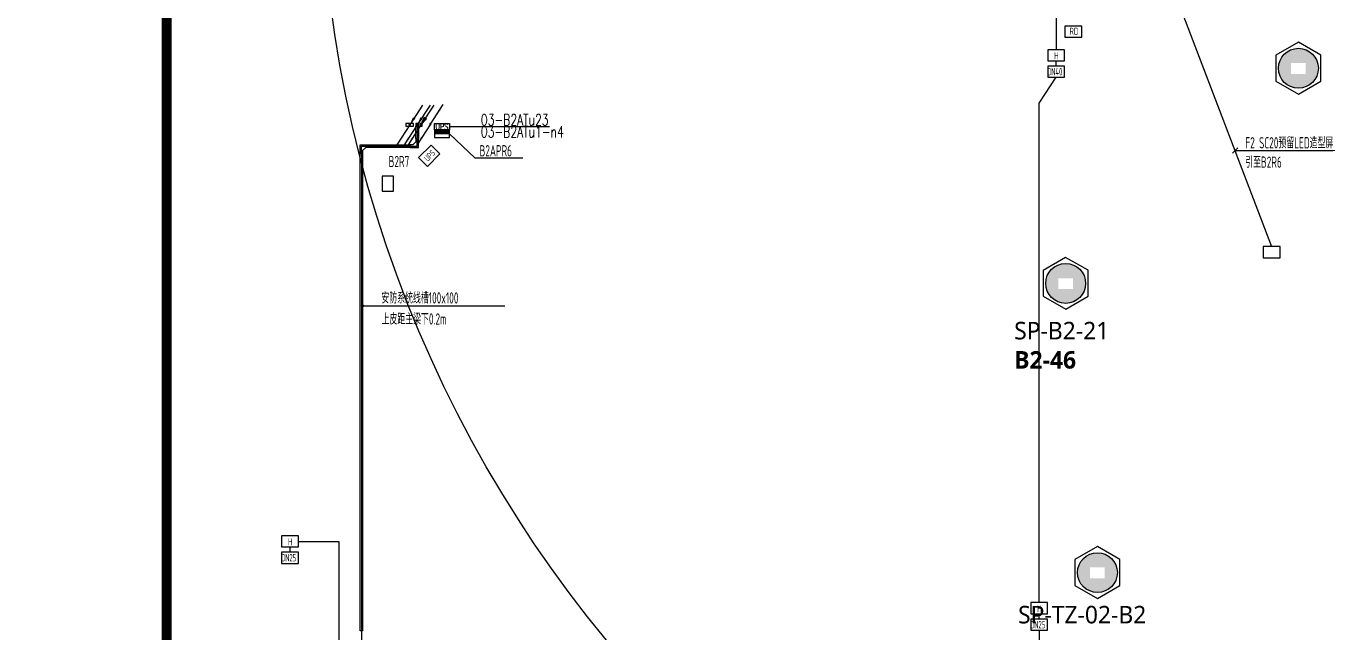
# Model space of a CAD drawing. Extents: x 444086 to 1693832, y -6784 to 371769.
# Drawn here: x 1360308 to 1412206, y 178200 to 202400 of the extents above; entities that cross this region are included whole.
import ezdxf
from ezdxf.enums import TextEntityAlignment as Align

# ---------------------------------------------------------------- set-up
doc = ezdxf.new("R2010")
doc.units = 0
doc.header["$LTSCALE"] = 1000
doc.header["$MEASUREMENT"] = 0
doc.linetypes.add('SZGX_a-zzgr$0$DASHDOT2', pattern=[6, 3, -1.5, 0, -1.5])
doc.layers.get('0').update_dxf_attribs({"color": 1, "linetype": 'CONTINUOUS'})
for name, color, linetype in [('AE-EL-TXT', 3, 'CONTINUOUS'), ('AP', 7, 'CONTINUOUS'), ('CABLETRAY_DOTE', 5, 'CONTINUOUS'), ('CABLETRAY_WEAK', 6, 'CONTINUOUS'), ('e-LDZ2', 4, 'CONTINUOUS'), ('E-P-NL', 6, 'CONTINUOUS'), ('e-XDD', 7, 'CONTINUOUS'), ('T-BSA TEXT', 7, '485_LINE'), ('T-I-CHANNELS', 2, 'CONTINUOUS'), ('T-METER DATA', 150, 'C_LINE'), ('T-R-INTEGRATE', 1, 'CONTINUOUS'), ('T-SYSTEM BLOCK', 4, 'CONTINUOUS'), ('T-TEXT', 7, 'CONTINUOUS'), ('T-TEXT-RD', 3, 'CONTINUOUS'), ('T-电源线槽', 1, 'CONTINUOUS'), ('T-铁塔', 3, 'CONTINUOUS'), ('WALL', 9, 'CONTINUOUS'), ('WIRE-通讯', 4, 'CONTINUOUS')]:
    doc.layers.add(name, color=color, linetype=linetype)
doc.layers.add('Arc_建筑红线', color=8, linetype='CONTINUOUS', lineweight=40)
doc.styles.add('_TEL_DIM', font='SIMPLEX', dxfattribs={"width": 0.8, "height": 3.5, "bigfont": 'HZTXT'})
doc.styles.add('GBSTYLE', font='gbxwxt.shx', dxfattribs={"width": 0.6, "bigfont": 'gbhzfs.shx'})
doc.styles.add('HZTXT1', font='txtd.shx', dxfattribs={"width": 0.7, "bigfont": 'hztxt.shx'})
doc.styles.get("Standard").update_dxf_attribs({"font": 'GBENOR', "bigfont": 'GBCBIG'})
doc.linetypes.add('485_LINE', pattern='A,25.7,-3.58,["485",Standard,S=2.54,R=0,X=-3.2,Y=-1.27],-3.85', length=33.13)
doc.linetypes.add('C_LINE', pattern='A,25.7,-2.08,["C",Standard,S=2.54,R=0,X=-0.54,Y=-1.27],-2.35', length=30.13)

# ---------------------------------------------------------------- blocks, each defined once
blk = doc.blocks.new('空调抄费表')
at = {"layer": 'T-SYSTEM BLOCK'}
blk.add_lwpolyline([(-338, 0), (338, 0), (338, 450), (-338, 450)], close=True, dxfattribs=at)
at = {"layer": 'T-TEXT', "style": 'GBSTYLE', "width": 0.7}
blk.add_text('H', height=281, dxfattribs=at).set_placement((-84, 63))
blk = doc.blocks.new('$C30311172003108')
at = {"layer": 'T-SYSTEM BLOCK'}
blk.add_lwpolyline([(-0.9, 0), (0.9, 0), (0.9, 1.2), (-0.9, 1.2)], close=True, dxfattribs=at)
at = {"style": 'GBSTYLE', "width": 0.8, "flags": 9}
blk.add_attdef('A', (0, 0), '', height=0.00003, dxfattribs=at)
at = {"layer": 'T-TEXT', "color": 7, "style": 'GBSTYLE', "width": 0.7}
blk.add_text('RD', height=0.75, dxfattribs=at).set_placement((-0.41, 0.26))
blk = doc.blocks.new('UPS1111111')
at = {"layer": 'e-LDZ2'}
blk.add_lwpolyline([(1572091, 301016), (1572991, 301016), (1572991, 300641), (1572091, 300641), (1572091, 301016)], dxfattribs=at)
at = {"layer": 'e-XDD', "style": 'HZTXT1', "width": 0.7}
blk.add_text('UPS', height=350, dxfattribs=at).set_placement((1572541, 300659), align=Align.CENTER)
blk = doc.blocks.new('UPS')
at = {"layer": 'T-SYSTEM BLOCK'}
blk.add_lwpolyline([(-350, -500), (350, -500), (350, 0), (-350, 0)], close=True, dxfattribs=at)
at = {"layer": 'T-TEXT', "style": 'GBSTYLE', "width": 0.7}
blk.add_text('UPS', height=250, dxfattribs=at).set_placement((-215, -384))
blk = doc.blocks.new('$C30801101522724')
at = {"layer": 'T-SYSTEM BLOCK'}
blk.add_hatch(color=256, dxfattribs=at).paths.add_polyline_path([(0, 0), (0, -0.3), (1.2, -0.3), (1.2, 0)])
blk.add_line((0, 0), (1.2, 0), dxfattribs=at)
blk.add_lwpolyline([(0, -0.3), (1.2, -0.3), (1.2, 0.3), (0, 0.3)], close=True, dxfattribs=at)
at = {"style": '_TEL_DIM', "width": 0.8, "flags": 9}
blk.add_attdef('A', (0, 0), '', height=0.007, rotation=0.01, dxfattribs=at)

msp = doc.modelspace()

# ---------------------------------------------------------------- hatches: boundary and pattern name
at = {"layer": 'T-SYSTEM BLOCK'}
h = msp.add_hatch(color=256, dxfattribs=at)
edge = h.paths.add_edge_path()
edge.add_arc((1376450, 198475), 52.5, 0, 360)
h.paths.add_polyline_path([(1376833, 198964), (1376965, 199269), (1376740, 199024)])
h = msp.add_hatch(color=256, dxfattribs=at)
edge = h.paths.add_edge_path()
edge.add_arc((1375925, 198450), 52.5, 0, 360)
h.paths.add_polyline_path([(1375542, 197962), (1375410, 197657), (1375635, 197902)])
h = msp.add_hatch(color=256, dxfattribs=at)
edge = h.paths.add_edge_path()
edge.add_arc((1376075, 198450), 52.5, 0, 360)
h.paths.add_polyline_path([(1375692, 197962), (1375560, 197657), (1375785, 197902)])
h = msp.add_hatch(color=256, dxfattribs=at)
h.paths.add_polyline_path([(1375850, 198696), (1375804, 198726), (1375654, 198495, -0.041583), (1375660, 198489)])
h.paths.add_polyline_path([(1375804, 198726), (1375757, 198756), (1375646, 198499, -0.041583), (1375654, 198495)])
h.paths.add_polyline_path([(1375654, 198495, 0.041583), (1375646, 198499), (1375625, 198450)], flags=17)
h.paths.add_polyline_path([(1375660, 198489, 0.041583), (1375654, 198495), (1375625, 198450)], flags=17)
h.paths.add_polyline_path([(1375646, 198499, 0.539871), (1375572, 198450, 1), (1375677, 198450, 0.210266), (1375660, 198489), (1375625, 198450)])
h = msp.add_hatch(color=256, dxfattribs=at)
h.paths.add_polyline_path([(1376150, 198696), (1376104, 198726), (1375954, 198495, -0.041583), (1375960, 198489)])
h.paths.add_polyline_path([(1376104, 198726), (1376057, 198756), (1375946, 198499, -0.041583), (1375954, 198495)])
h.paths.add_polyline_path([(1375954, 198495, 0.041583), (1375946, 198499), (1375925, 198450)], flags=17)
h.paths.add_polyline_path([(1375960, 198489, 0.041583), (1375954, 198495), (1375925, 198450)], flags=17)
h.paths.add_polyline_path([(1375946, 198499, 0.539871), (1375872, 198450, 1), (1375977, 198450, 0.210266), (1375960, 198489), (1375925, 198450)])
h = msp.add_hatch(color=256, dxfattribs=at)
edge = h.paths.add_edge_path()
edge.add_arc((1376450, 198475), 52.5, 0, 360)
h.paths.add_polyline_path([(1376067, 197987), (1375935, 197682), (1376160, 197927)])
h = msp.add_hatch(color=256, dxfattribs=at)
h.paths.add_polyline_path([(1376300, 198696), (1376254, 198726), (1376104, 198495, -0.041583), (1376110, 198489)])
h.paths.add_polyline_path([(1376254, 198726), (1376207, 198756), (1376096, 198499, -0.041583), (1376104, 198495)])
h.paths.add_polyline_path([(1376104, 198495, 0.041583), (1376096, 198499), (1376075, 198450)], flags=17)
h.paths.add_polyline_path([(1376110, 198489, 0.041583), (1376104, 198495), (1376075, 198450)], flags=17)
h.paths.add_polyline_path([(1376096, 198499, 0.539871), (1376022, 198450, 1), (1376127, 198450, 0.210266), (1376110, 198489), (1376075, 198450)])
at = {"layer": 'T-TEXT', "linetype": 'ByBlock'}
h = msp.add_hatch(color=256, dxfattribs=at)
edge = h.paths.add_edge_path()
edge.add_arc((1373745, 191227), 37.5, 0, 360)
at = {"layer": 'WALL', "linetype": 'ByBlock'}
h = msp.add_hatch(dxfattribs=at)
h.set_pattern_fill('ESCHER', color=3)
h.set_pattern_definition([(60, (-1466143.256, -2201052.643), (-30.47999999, -7e-09), [27.94, -2.54]), (180, (-1466143.256, -2201052.643), (15.24, -26.3964543), [27.94, -2.54]), (300, (-1466143.256, -2201052.643), (30.47999999, -7e-09), [27.94, -2.54]), (60, (-1466140.716, -2201052.643), (-30.47999999, -7e-09), [5.08, -25.4]), (300, (-1466140.716, -2201052.643), (30.47999999, -7e-09), [5.08, -25.4]), (60, (-1466144.526, -2201050.443), (-30.47999999, -7e-09), [5.08, -25.4]), (180, (-1466144.526, -2201050.443), (15.24, -26.3964543), [5.08, -25.4]), (300, (-1466144.526, -2201054.842), (30.47999999, -7e-09), [5.08, -25.4]), (180, (-1466144.526, -2201054.842), (15.24, -26.3964543), [5.08, -25.4]), (60, (-1466153.416, -2201052.643), (-30.47999999, -7e-09), [5.08, -25.4]), (300, (-1466153.416, -2201052.643), (30.47999999, -7e-09), [5.08, -25.4]), (60, (-1466138.176, -2201061.442), (-30.47999999, -7e-09), [5.08, -25.4]), (180, (-1466138.176, -2201061.442), (15.24, -26.3964543), [5.08, -25.4]), (300, (-1466138.176, -2201043.844), (30.47999999, -7e-09), [5.08, -25.4]), (180, (-1466138.176, -2201043.844), (15.24, -26.3964543), [5.08, -25.4]), (0, (-1466138.176, -2201048.243), (-15.24, 26.3964543), [17.78, -12.7]), (0, (-1466138.176, -2201057.042), (-15.24, 26.3964543), [17.78, -12.7]), (120, (-1466141.986, -2201046.044), (-30.47999999, 7e-09), [17.78, -12.7]), (120, (-1466149.606, -2201050.443), (-30.47999999, 7e-09), [17.78, -12.7]), (240, (-1466149.606, -2201054.842), (15.23999999, -26.3964543), [17.78, -12.7]), (240, (-1466141.986, -2201059.242), (15.23999999, -26.3964543), [17.78, -12.7])])
h.paths.add_polyline_path([(1410309, 200713, 1), (1411900, 200713, 1)])
h.paths.add_polyline_path([(1411399, 200918), (1411399, 200484), (1410811, 200484), (1410811, 200918)], flags=16)
h = msp.add_hatch(dxfattribs=at)
h.set_pattern_fill('ESCHER', color=3)
h.set_pattern_definition([(60, (-1475434.79, -2209645.003), (-30.47999999, -7e-09), [27.94, -2.54]), (180, (-1475434.79, -2209645.003), (15.24, -26.3964543), [27.94, -2.54]), (300, (-1475434.79, -2209645.003), (30.47999999, -7e-09), [27.94, -2.54]), (60, (-1475432.25, -2209645.003), (-30.47999999, -7e-09), [5.08, -25.4]), (300, (-1475432.25, -2209645.003), (30.47999999, -7e-09), [5.08, -25.4]), (60, (-1475436.06, -2209642.804), (-30.47999999, -7e-09), [5.08, -25.4]), (180, (-1475436.06, -2209642.804), (15.24, -26.3964543), [5.08, -25.4]), (300, (-1475436.06, -2209647.203), (30.47999999, -7e-09), [5.08, -25.4]), (180, (-1475436.06, -2209647.203), (15.24, -26.3964543), [5.08, -25.4]), (60, (-1475444.95, -2209645.003), (-30.47999999, -7e-09), [5.08, -25.4]), (300, (-1475444.95, -2209645.003), (30.47999999, -7e-09), [5.08, -25.4]), (60, (-1475429.71, -2209653.802), (-30.47999999, -7e-09), [5.08, -25.4]), (180, (-1475429.71, -2209653.802), (15.24, -26.3964543), [5.08, -25.4]), (300, (-1475429.71, -2209636.205), (30.47999999, -7e-09), [5.08, -25.4]), (180, (-1475429.71, -2209636.205), (15.24, -26.3964543), [5.08, -25.4]), (0, (-1475429.71, -2209640.604), (-15.24, 26.3964543), [17.78, -12.7]), (0, (-1475429.71, -2209649.403), (-15.24, 26.3964543), [17.78, -12.7]), (120, (-1475433.52, -2209638.404), (-30.47999999, 7e-09), [17.78, -12.7]), (120, (-1475441.14, -2209642.804), (-30.47999999, 7e-09), [17.78, -12.7]), (240, (-1475441.14, -2209647.203), (15.23999999, -26.3964543), [17.78, -12.7]), (240, (-1475433.52, -2209651.602), (15.23999999, -26.3964543), [17.78, -12.7])])
h.paths.add_polyline_path([(1401017, 192121, 1), (1402609, 192121, 1)])
h.paths.add_polyline_path([(1402107, 192326), (1402107, 191892), (1401519, 191892), (1401519, 192326)], flags=16)
h = msp.add_hatch(dxfattribs=at)
h.set_pattern_fill('ESCHER', color=1)
h.set_pattern_definition([(60, (-1474166.607, -2221193.962), (-30.47999999, -7e-09), [27.94, -2.54]), (180, (-1474166.607, -2221193.962), (15.24, -26.3964543), [27.94, -2.54]), (300, (-1474166.607, -2221193.962), (30.47999999, -7e-09), [27.94, -2.54]), (60, (-1474164.067, -2221193.962), (-30.47999999, -7e-09), [5.08, -25.4]), (300, (-1474164.067, -2221193.962), (30.47999999, -7e-09), [5.08, -25.4]), (60, (-1474167.877, -2221191.762), (-30.47999999, -7e-09), [5.08, -25.4]), (180, (-1474167.877, -2221191.762), (15.24, -26.3964543), [5.08, -25.4]), (300, (-1474167.877, -2221196.16), (30.47999999, -7e-09), [5.08, -25.4]), (180, (-1474167.877, -2221196.16), (15.24, -26.3964543), [5.08, -25.4]), (60, (-1474176.767, -2221193.962), (-30.47999999, -7e-09), [5.08, -25.4]), (300, (-1474176.767, -2221193.962), (30.47999999, -7e-09), [5.08, -25.4]), (60, (-1474161.527, -2221202.76), (-30.47999999, -7e-09), [5.08, -25.4]), (180, (-1474161.527, -2221202.76), (15.24, -26.3964543), [5.08, -25.4]), (300, (-1474161.527, -2221185.163), (30.47999999, -7e-09), [5.08, -25.4]), (180, (-1474161.527, -2221185.163), (15.24, -26.3964543), [5.08, -25.4]), (0, (-1474161.527, -2221189.562), (-15.24, 26.3964543), [17.78, -12.7]), (0, (-1474161.527, -2221198.36), (-15.24, 26.3964543), [17.78, -12.7]), (120, (-1474165.337, -2221187.362), (-30.47999999, 7e-09), [17.78, -12.7]), (120, (-1474172.957, -2221191.762), (-30.47999999, 7e-09), [17.78, -12.7]), (240, (-1474172.957, -2221196.16), (15.23999999, -26.3964543), [17.78, -12.7]), (240, (-1474165.337, -2221200.56), (15.23999999, -26.3964543), [17.78, -12.7])])
h.paths.add_polyline_path([(1402285, 180572, 1), (1403877, 180572, 1)])
h.paths.add_polyline_path([(1403376, 180777), (1403376, 180343), (1402788, 180343), (1402788, 180777)], flags=16)

# ---------------------------------------------------------------- linework, layer by layer
at = {"layer": 'AE-EL-TXT'}
msp.add_line((1381204, 198375, 0), (1377211, 198375, 0), dxfattribs=at)
at = {"layer": 'Arc_建筑红线', "color": 20, "linetype": 'SZGX_a-zzgr$0$DASHDOT2', "ltscale": 0.2, "const_width": 400}
msp.add_lwpolyline([(1507132, 303600), (1515132, 311600), (1532552, 311600), (1532552, 325060), (1380092, 325060), (1380092, 311600), (1261882, 311600), (1260632, 309100), (1260632, 224070), (1365922, 224070), (1365922, 129100), (1507132, 129100), (1507132, 303600)], dxfattribs=at)
at = {"layer": 'CABLETRAY_DOTE', "linetype": 'ByBlock'}
for p, q in [((1375925, 198399, 0), (1375925, 197903, 0)), ((1375925, 197603, 0), (1375925, 197903, 0)), ((1373695, 197303, 0), (1373695, 197603, 0)), ((1373695, 197603, 0), (1373995, 197603, 0)), ((1373695, 197303, 0), (1373695, 178249, 0)), ((1375625, 197603, 0), (1373995, 197603, 0)), ((1375625, 197603, 0), (1375925, 197603, 0))]:
    msp.add_line(p, q, dxfattribs=at)
at = {"layer": 'CABLETRAY_WEAK', "linetype": 'ByBlock'}
for p, q in [((1375975, 198499, 0), (1375875, 198399, 0)), ((1375875, 198499, 0), (1375975, 198399, 0)), ((1375875, 197903, 0), (1375875, 198399, 0)), ((1375875, 198399, 0), (1375975, 198399, 0)), ((1375975, 198399, 0), (1375975, 197903, 0)), ((1375875, 197778, 0), (1375750, 197653, 0)), ((1375975, 197903, 0), (1375875, 197903, 0)), ((1375975, 197903, 0), (1375875, 197903, 0)), ((1375875, 197903, 0), (1375875, 197778, 0)), ((1375975, 197553, 0), (1375975, 197903, 0)), ((1373645, 197303, 0), (1373645, 197653, 0)), ((1373645, 197653, 0), (1373995, 197653, 0)), ((1373645, 178249, 0), (1373645, 197303, 0)), ((1373645, 197303, 0), (1373745, 197303, 0)), ((1373745, 197303, 0), (1373645, 197303, 0)), ((1373870, 197553, 0), (1373745, 197428, 0)), ((1373745, 197428, 0), (1373745, 197303, 0)), ((1373745, 197303, 0), (1373745, 178249, 0)), ((1373995, 197553, 0), (1373870, 197553, 0)), ((1373995, 197553, 0), (1373995, 197653, 0)), ((1373995, 197653, 0), (1375625, 197653, 0)), ((1373995, 197653, 0), (1373995, 197553, 0)), ((1375625, 197553, 0), (1373995, 197553, 0)), ((1375625, 197653, 0), (1375625, 197553, 0)), ((1375750, 197653, 0), (1375625, 197653, 0)), ((1375625, 197653, 0), (1375625, 197553, 0)), ((1375625, 197553, 0), (1375975, 197553, 0)), ((1373745, 178249, 0), (1373645, 178249, 0))]:
    msp.add_line(p, q, dxfattribs=at)
at = {"layer": 'CABLETRAY_WEAK'}
msp.add_lwpolyline([(1375875, 198400), (1375975, 198400), (1375975, 198500), (1375875, 198500)], close=True, dxfattribs=at)
at = {"layer": 'T-BSA TEXT', "linetype": 'ByBlock'}
for p, q in [((1408470, 197318, 0), (1408682, 197530, 0)), ((1408576, 197424, 0), (1413985, 197424, 0))]:
    msp.add_line(p, q, dxfattribs=at)
at = {"layer": 'T-I-CHANNELS', "linetype": 'ByBlock'}
for p, q in [((1376125, 198499, 0), (1376025, 198399, 0)), ((1376025, 198499, 0), (1376125, 198399, 0))]:
    msp.add_line(p, q, dxfattribs=at)
at = {"layer": 'T-I-CHANNELS'}
msp.add_lwpolyline([(1376025, 198400), (1376125, 198400), (1376125, 198500), (1376025, 198500)], close=True, dxfattribs=at)
at = {"layer": 'T-METER DATA'}
for p, q in [((1401434, 205971), (1401434, 201455)), ((1400756, 199317), (1401434, 200351)), ((1400756, 179372), (1400756, 199317)), ((1371189, 181820), (1372797, 181820)), ((1372797, 181820), (1372797, 177456)), ((1400756, 178268), (1400756, 174115))]:
    msp.add_line(p, q, dxfattribs=at)
at = {"layer": 'T-R-INTEGRATE'}
msp.add_line((1373695, 178249, 0), (1373695, 177856, 0), dxfattribs=at)
at = {"layer": 'T-R-INTEGRATE', "elevation": 0}
msp.add_lwpolyline([(1374973, 195800), (1374973, 196400), (1374523, 196400), (1374523, 195800)], close=True, dxfattribs=at)
at = {"layer": 'T-R-INTEGRATE'}
msp.add_circle((1422060, 209681), 50000, dxfattribs=at)
at = {"layer": 'T-SYSTEM BLOCK'}
for p, q in [((1401434, 200801), (1401434, 201005)), ((1376140, 199244), (1375625, 198450)), ((1376440, 199244), (1375925, 198450)), ((1376590, 199244), (1376075, 198450)), ((1376450, 198475, 0), (1376965, 199269, 0)), ((1375625, 198450), (1375110, 197657)), ((1375925, 198450), (1375410, 197657)), ((1376075, 198450), (1375560, 197657)), ((1376450, 198475, 0), (1375935, 197682, 0)), ((1376207, 198756), (1376075, 198450)), ((1376300, 198696), (1376075, 198450)), ((1376207, 198756), (1376300, 198696)), ((1370852, 181391), (1370852, 181595)), ((1400756, 178718), (1400756, 178922))]:
    msp.add_line(p, q, dxfattribs=at)
at = {"layer": 'T-SYSTEM BLOCK', "elevation": 0}
for points in [[(1401096, 200351), (1401771, 200351), (1401771, 200801), (1401096, 200801)], [(1409698, 193145), (1410373, 193145), (1410373, 193595), (1409698, 193595)], [(1370514, 180941), (1371189, 180941), (1371189, 181391), (1370514, 181391)], [(1400419, 178268), (1401094, 178268), (1401094, 178718), (1400419, 178718)]]:
    msp.add_lwpolyline(points, close=True, dxfattribs=at)
at = {"layer": 'T-TEXT'}
for p, q in [((1378239, 197116), (1377211, 198100, 0)), ((1380139, 197116), (1378239, 197116))]:
    msp.add_line(p, q, dxfattribs=at)
at = {"layer": 'T-TEXT', "linetype": 'ByBlock'}
msp.add_line((1373745, 191227, 0), (1379429, 191227, 0), dxfattribs=at)
msp.add_circle((1373745, 191227, 0), 37.5, dxfattribs=at)
at = {"layer": 'T-电源线槽', "linetype": 'ByBlock', "elevation": 0}
msp.add_lwpolyline([(1376425, 198450), (1376475, 198450), (1376475, 198500), (1376425, 198500)], close=True, dxfattribs=at)
at = {"layer": 'T-铁塔', "linetype": 'ByBlock'}
msp.add_lwpolyline([(1375475, 198400), (1375775, 198400), (1375775, 198500), (1375475, 198500)], close=True, dxfattribs=at)
at = {"layer": 'WALL', "color": 3, "linetype": 'ByBlock'}
for points in [[(1412002, 200203), (1412000, 201238), (1411102, 201754), (1410206, 201234), (1410209, 200198), (1411107, 199683)], [(1402711, 191610), (1402708, 192646), (1401810, 193161), (1400915, 192641), (1400917, 191606), (1401815, 191090)]]:
    msp.add_lwpolyline(points, close=True, dxfattribs=at)
at = {"layer": 'WALL', "color": 1, "linetype": 'ByBlock'}
msp.add_lwpolyline([(1403979, 180061), (1403976, 181097), (1403078, 181612), (1402183, 181092), (1402185, 180057), (1403084, 179541)], close=True, dxfattribs=at)
at = {"layer": 'WALL', "color": 3, "linetype": 'ByBlock'}
for centre in [(1411104, 200713), (1401813, 192121)]:
    msp.add_circle(centre, 796, dxfattribs=at)
at = {"layer": 'WALL', "color": 1, "linetype": 'ByBlock'}
msp.add_circle((1403081, 180572), 796, dxfattribs=at)
at = {"layer": 'WIRE-通讯'}
msp.add_line((1402198, 214149), (1410036, 193595, 0), dxfattribs=at)

# ---------------------------------------------------------------- block references
at = {"layer": 'E-P-NL', "xscale": 0.6666666667442769, "yscale": 0.6666666667442769, "zscale": 0.6666666667442769}
msp.add_blockref('UPS1111111', (328550, -2177, 0), dxfattribs=at)
at = {"layer": 'T-METER DATA'}
for p in [(1401434, 201005), (1370852, 181595), (1400756, 178922)]:
    msp.add_blockref('空调抄费表', p, dxfattribs=at)
at = {"layer": 'T-SYSTEM BLOCK', "xscale": 500, "yscale": 500, "zscale": 500, "rotation": 180}
msp.add_blockref('$C30801101522724', (1377211, 198100, 0), dxfattribs=at)
at = {"layer": 'T-SYSTEM BLOCK', "rotation": 45}
msp.add_blockref('UPS', (1376230, 197395), dxfattribs=at)
at = {"layer": 'WIRE-通讯', "xscale": 375, "yscale": 375, "zscale": 375}
msp.add_blockref('$C30311172003108', (1402120, 201950), dxfattribs=at)

# ---------------------------------------------------------------- texts
at = {"style": 'GBSTYLE', "width": 0.8, "flags": 9}
msp.add_attdef('A', (1410036, 193145, 0), '', height=0.0112, dxfattribs=at)
at = {"layer": 'AE-EL-TXT', "style": 'HZTXT1', "width": 0.7}
for s, p in [('03-B2ATu23 ', (1378469, 198427, 0)), ('03-B2ATu1-n4 ', (1378469, 197951, 0))]:
    msp.add_text(s, height=450, dxfattribs=at).set_placement(p)
at = {"layer": 'AP', "color": 3, "insert": (1399757, 190585), "char_height": 700, "attachment_point": 1}
msp.add_mtext_dynamic_manual_height_columns('{\\fMicrosoft YaHei|b0|i0|c134|p34;SP-B2-21\\P\\fMicrosoft YaHei|b1|i0|c134|p34;\\C1;B2-46}', width=3644.11, gutter_width=12.5, heights=[0], dxfattribs=at)
at = {"layer": 'AP', "color": 1, "insert": (1399913, 179244), "char_height": 700, "attachment_point": 1}
msp.add_mtext_dynamic_manual_height_columns('{\\fMicrosoft YaHei|b0|i0|c134|p34;SP-TZ-02-B2}', width=3644.11, gutter_width=12.5, heights=[0], dxfattribs=at)
at = {"layer": 'T-BSA TEXT', "linetype": 'ByBlock', "style": 'GBSTYLE', "width": 0.7}
for s, p in [('F2 SC20预留LED造型屏', (1408986, 197512, 0)), ('引至B2R6', (1408982, 196740, 0))]:
    msp.add_text(s, height=450, dxfattribs=at).set_placement(p)
at = {"layer": 'T-SYSTEM BLOCK', "color": 0, "style": 'GBSTYLE', "width": 0.6}
for s, p in [('DN40', (1401074, 200427)), ('DN25', (1370492, 181017)), ('DN25', (1400396, 178344))]:
    msp.add_text(s, height=300, dxfattribs=at).set_placement(p)
at = {"layer": 'T-TEXT', "style": 'GBSTYLE', "width": 0.7}
msp.add_text('B2APR6', height=450, dxfattribs=at).set_placement((1378417, 197194, 0))
at = {"layer": 'T-TEXT', "linetype": 'ByBlock', "style": 'GBSTYLE', "width": 0.7}
for s, p in [('安防系统线槽100x100', (1374495, 191316, 0)), ('上皮距主梁下0.2m', (1374503, 190476, 0))]:
    msp.add_text(s, height=450, dxfattribs=at).set_placement(p)
at = {"layer": 'T-TEXT-RD', "style": 'GBSTYLE', "width": 0.7}
msp.add_text('B2R7', height=450, dxfattribs=at).set_placement((1374787, 196763))

doc.saveas('drawing.dxf')
